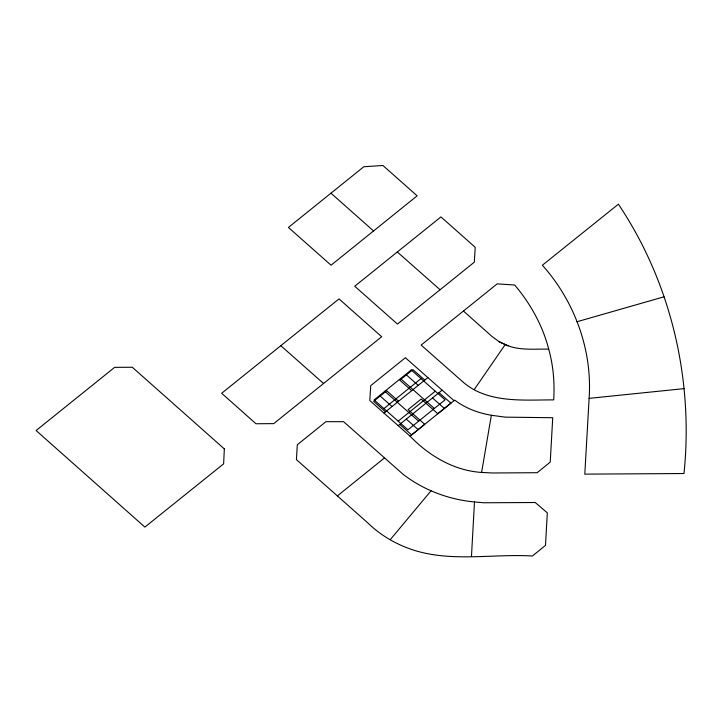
<?xml version="1.0" encoding="UTF-8"?>
<svg xmlns="http://www.w3.org/2000/svg" width="722" height="722" viewBox="0 0 722 722"><rect width="100%" height="100%" fill="white"/><g stroke="black" fill="none" stroke-linecap="round" stroke-linejoin="round"><path stroke-width="1.08" d="M471.466 556.418L474.48 501.971C448.66 499.534 423.39 490.058 402.858 474.101L343.618 421.693L325.947 421.675L297.311 444.752L296.426 459.625L367.994 523.071C379.844 534.623 394.32 543.269 409.861 548.864C449.174 562.88 491.826 553.612 532.43 555.994L545.489 545.372L547.321 512.837L535.237 502.512L483.74 502.765L474.48 501.971M589.116 398.363L584.802 474.137L683.987 473.533C693.68 379.673 671.099 282.717 618.393 204.191L542.366 265.236C574.568 301.137 592.491 350.08 589.116 398.363L684.077 388.626M410.06 436.16C429.012 455.826 453.894 470.609 481.601 472.441L491.357 415.267C478.217 413.011 465.392 408.237 454.725 400.114L410.06 436.16L369.808 400.557L370.72 385.656L405.385 357.733L454.039 400.674M474.201 389.618L505.247 344.538C518.784 350.901 534.244 348.78 548.711 349.159C553.314 365.621 554.749 382.859 553.702 399.889C522.8 399.844 486.402 403.697 461.602 380.783L421.134 345.08L497.187 283.863L514.696 285.028C530.444 303.628 542.628 325.487 548.711 349.159M390.187 539.74L431.07 490.761M383.923 408.589L421.016 378.608M383.96 413.074L427.875 377.579M398.174 421.17L435.267 391.189M398.192 425.673L442.126 390.16M330.947 193.189L288.421 227.448L331.055 265.209L417.145 195.824L382.931 165.482L363.843 166.746L330.947 193.189L373.563 230.941M337.364 495.915L384.537 457.892M397.317 251.978L440.934 216.916L475.211 247.294L474.318 262.167L397.461 324.061L354.737 286.237L397.317 251.978L440.077 289.748M280.804 345.694L221.663 393.273L255.976 423.751L273.719 423.624L381.685 336.732L339.015 298.908L280.804 345.694L323.573 383.499M576.968 321.75L664.005 296.814M481.601 472.441L492.368 472.982L537.186 472.711L550.227 462.107L552.736 417.722L505.346 417.154L491.357 415.267M463.443 311.029L491.835 336.344L499.299 341.804L505.247 344.538M499.299 341.804L508.008 345.838M424.78 380.088L412.903 369.601L399.808 380.187L411.684 390.665M439.03 392.669L450.907 403.147L437.812 413.733L421.188 399.058L408.101 409.636L424.726 424.31L411.63 434.897L399.753 424.41M406.36 374.889L418.237 385.377M432.487 397.957L444.364 408.444M400.529 378.608L434.373 408.481M398.598 401.252L386.721 390.764L373.626 401.342L385.503 411.829M384.817 391.297L418.661 421.179M380.169 396.053L392.046 406.54M406.296 419.121L418.173 429.599M224.334 448.922L223.63 463.831L144.878 527.096L36.1 430.529L114.663 367.336L132.316 367.263L224.334 448.922M411.215 369.962L374.122 399.943L407.975 429.816L445.068 399.844L411.215 369.962"/></g></svg>
